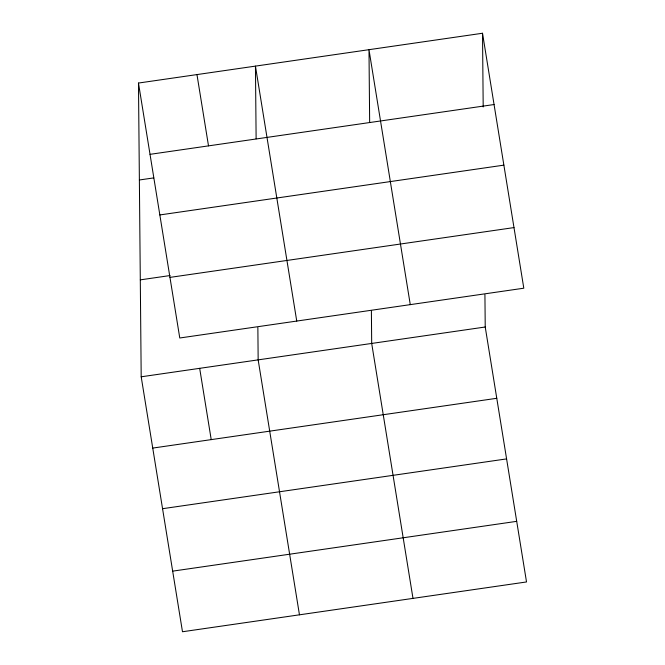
<?xml version="1.0" encoding="UTF-8"?>
<svg xmlns="http://www.w3.org/2000/svg" width="665" height="665" viewBox="0 0 665 665"><rect width="100%" height="100%" fill="white"/><g stroke="black" fill="none" stroke-linecap="round" stroke-linejoin="round"><path stroke-width="1" d="M138.478 83.05L482.516 33.25L523.804 288.203L179.774 337.995L138.478 83.05L141.196 376.797L182.484 631.75L526.522 581.95L485.226 327.005L484.926 294.695M150.024 154.338L494.062 104.538M139.376 179.982L153.74 177.904M159.841 214.945L503.879 165.144M140.298 279.865L170.057 275.551M169.957 277.388L513.995 227.588M141.196 376.797L485.226 327.005M152.742 448.085L496.772 398.293M162.551 508.7L506.589 458.9M172.667 571.144L516.705 521.343M410.28 304.637L368.984 49.684L369.657 122.385M412.99 598.384L371.693 343.439L371.394 311.12M296.748 321.062L255.451 66.118L256.125 138.819M299.458 614.817L258.161 359.873L257.862 327.554M196.965 74.58L208.511 145.868M199.675 368.335L211.221 439.623M482.516 33.25L483.197 106.965"/></g></svg>
